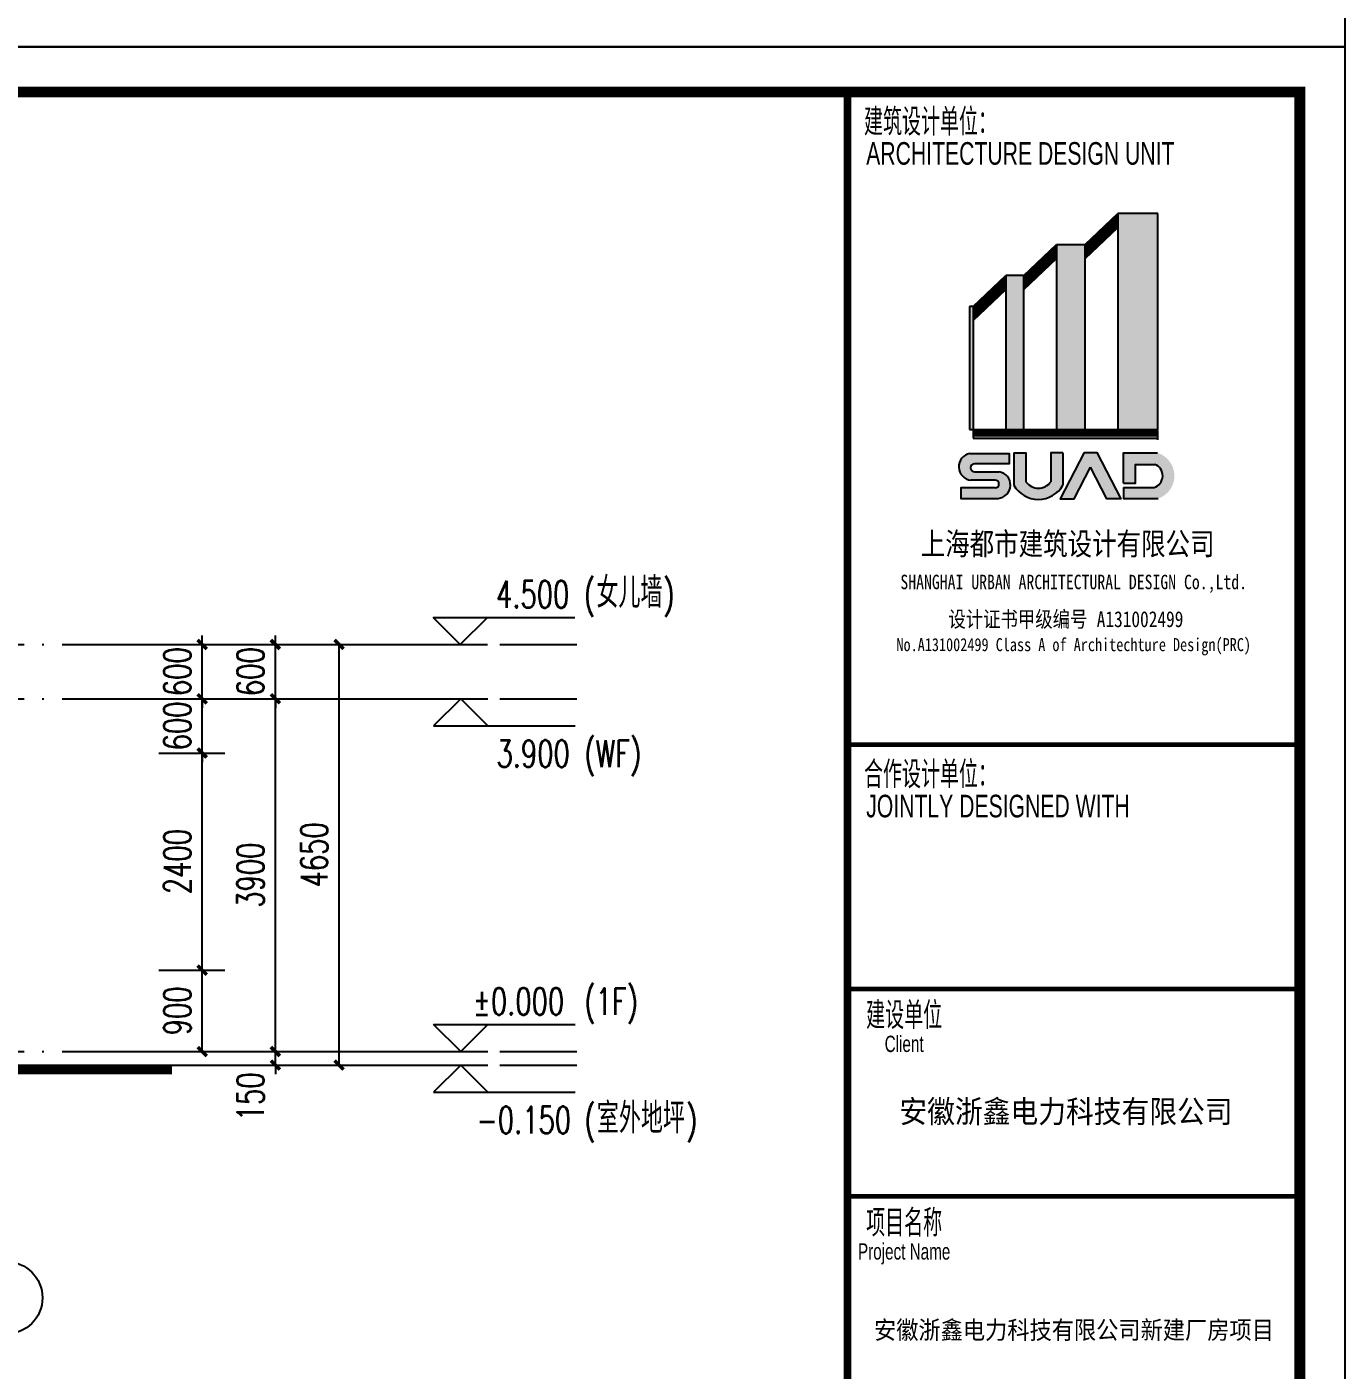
# Model space of a CAD drawing. Extents: x -356470 to -314470, y -791267 to -625262.
# Drawn here: x -329039 to -314470, y -704497 to -689647 of the extents above; entities that cross this region are included whole.
import ezdxf
from ezdxf.enums import TextEntityAlignment as Align

# ---------------------------------------------------------------- set-up
doc = ezdxf.new("R2010")
doc.units = 0
doc.header["$LTSCALE"] = 1000
doc.header["$MEASUREMENT"] = 0
doc.linetypes.add('DOTE', pattern=[2.4200000000000004, 2, -0.2, 0.02, -0.2])
for name, color, linetype in [('A-Wall(建筑墙)', 7, 'Continuous'), ('AXIS', 3, 'Continuous'), ('DIM_ELEV', 3, 'Continuous'), ('DOTE', 1, 'Continuous'), ('PUB_DIM', 3, 'Continuous'), ('PUB_TEXT', 7, 'Continuous'), ('TK', 151, 'Continuous')]:
    doc.layers.add(name, color=color, linetype=linetype)
doc.styles.add('_TCH_DIM', font='SIMPLEX', dxfattribs={"bigfont": 'GBCBIG'})
doc.styles.add('_TCH_DIM_T3', font='SIMPLEX', dxfattribs={"width": 0.7058823529411765, "bigfont": 'GBCBIG'})
doc.styles.add('T&D', font='haiwenrs.shx', dxfattribs={"width": 0.7, "bigfont": 'hztxt.shx'})
doc.styles.add('TITLE', font='simhei.ttf', dxfattribs={"width": 0.7})
doc.dimstyles.new('_TCH_ARCH&&100', dxfattribs={"dimtxt": 297.5, "dimasz": 100, "dimexe": 250, "dimexo": 300, "dimgap": 126.25, "dimtad": 1, "dimdec": 0, "dimzin": 0, "dimdsep": 46, "dimtxsty": '_TCH_DIM_T3', "dimblk": 'ARCHTICK', "dimcen": 0.09, "dimclrt": 7, "dimazin": 2, "dimtfac": 1, "dimtdec": 0, "dimtix": 1, "dimtmove": 2, "dimatfit": 3, "dimfxl": 0, "dimtolj": 1, "dimtzin": 0, "dimarcsym": 0})

# ---------------------------------------------------------------- blocks, each defined once
blk = doc.blocks.new('_ArchTick')
at = {"color": 0, "linetype": 'ByBlock', "const_width": 0.4}
blk.add_lwpolyline([(-0.5, -0.5), (0.5, 0.5)], dxfattribs=at)
blk = doc.blocks.new('*D83')
at = {"layer": 'Defpoints', "color": 0}
for p in [(-327676.7431682084, -696475.1127206164), (-326292.7431682084, -696475.1127206164), (-327676.7431682084, -697075.1127206164)]:
    blk.add_point(p, dxfattribs=at)
at = {"layer": 'PUB_DIM', "color": 0, "lineweight": -2}
for p, q in [((-326292.7431682084, -696475.1127206164), (-326292.7431682084, -696375.1127206164)), ((-327376.7431682084, -696475.1127206164), (-326042.7431682084, -696475.1127206164)), ((-326292.7431682084, -697075.1127206164), (-326292.7431682084, -696475.1127206164)), ((-327376.7431682084, -697075.1127206164), (-326042.7431682084, -697075.1127206164)), ((-326292.7431682084, -697075.1127206164), (-326292.7431682084, -697175.1127206164))]:
    blk.add_line(p, q, dxfattribs=at)
at = {"layer": 'PUB_DIM', "color": 0, "lineweight": -2, "xscale": 100, "yscale": 100, "zscale": 100}
for p, rotation in [((-326292.7431682084, -696475.1127206164), 270), ((-326292.7431682084, -697075.1127206164), 90)]:
    blk.add_blockref('_ArchTick', p, dxfattribs=dict(at, rotation=rotation))
at = {"layer": 'PUB_DIM', "color": 7, "insert": (-326567.7431682083, -696775.1127206165), "char_height": 297.5, "attachment_point": 5, "rotation": 90, "style": '_TCH_DIM_T3'}
blk.add_mtext('\\A1;600', dxfattribs=at)
blk = doc.blocks.new('*D84')
at = {"layer": 'Defpoints', "color": 0}
for p in [(-327676.7431682084, -697075.1127206164), (-326292.7431682084, -697075.1127206164), (-327676.7431682084, -700975.1127206164)]:
    blk.add_point(p, dxfattribs=at)
at = {"layer": 'PUB_DIM', "color": 0, "lineweight": -2}
for p, q in [((-327376.7431682084, -697075.1127206164), (-326042.7431682084, -697075.1127206164)), ((-326292.7431682084, -700975.1127206164), (-326292.7431682084, -697075.1127206164)), ((-327376.7431682084, -700975.1127206164), (-326042.7431682084, -700975.1127206164))]:
    blk.add_line(p, q, dxfattribs=at)
at = {"layer": 'PUB_DIM', "color": 0, "lineweight": -2, "xscale": 100, "yscale": 100, "zscale": 100}
for p, rotation in [((-326292.7431682084, -697075.1127206164), 90), ((-326292.7431682084, -700975.1127206164), 270)]:
    blk.add_blockref('_ArchTick', p, dxfattribs=dict(at, rotation=rotation))
at = {"layer": 'PUB_DIM', "color": 7, "insert": (-326567.7431682083, -699025.1127206165), "char_height": 297.5, "attachment_point": 5, "rotation": 90, "style": '_TCH_DIM_T3'}
blk.add_mtext('\\A1;3900', dxfattribs=at)
blk = doc.blocks.new('*D85')
at = {"layer": 'Defpoints', "color": 0}
for p in [(-327676.7431682084, -700975.1127206164), (-326292.7431682084, -700975.1127206164), (-327676.7431682084, -701125.1127206164)]:
    blk.add_point(p, dxfattribs=at)
at = {"layer": 'PUB_DIM', "color": 0, "lineweight": -2}
for p, q in [((-326292.7431682084, -700975.1127206164), (-326292.7431682084, -700875.1127206164)), ((-327376.7431682084, -700975.1127206164), (-326042.7431682084, -700975.1127206164)), ((-326292.7431682084, -701125.1127206164), (-326292.7431682084, -700975.1127206164)), ((-327376.7431682084, -701125.1127206164), (-326042.7431682084, -701125.1127206164)), ((-326292.7431682084, -701125.1127206164), (-326292.7431682084, -701225.1127206164))]:
    blk.add_line(p, q, dxfattribs=at)
at = {"layer": 'PUB_DIM', "color": 0, "lineweight": -2, "xscale": 100, "yscale": 100, "zscale": 100}
for p, rotation in [((-326292.7431682084, -700975.1127206164), 270), ((-326292.7431682084, -701125.1127206164), 90)]:
    blk.add_blockref('_ArchTick', p, dxfattribs=dict(at, rotation=rotation))
at = {"layer": 'PUB_DIM', "color": 7, "insert": (-326567.7431682084, -701475.1127206164), "char_height": 297.5, "attachment_point": 5, "rotation": 90, "style": '_TCH_DIM_T3'}
blk.add_mtext('\\A1;150', dxfattribs=at)
blk = doc.blocks.new('*D86')
at = {"layer": 'Defpoints', "color": 0}
for p in [(-327880.9579497721, -696475.1127206164), (-327101.7431682084, -696475.1127206164), (-327880.9579497721, -697075.1127206164)]:
    blk.add_point(p, dxfattribs=at)
at = {"layer": 'PUB_DIM', "color": 0, "lineweight": -2}
for p, q in [((-327101.7431682084, -696475.1127206164), (-327101.7431682084, -696375.1127206164)), ((-327580.9579497721, -696475.1127206164), (-326851.7431682084, -696475.1127206164)), ((-327101.7431682084, -697075.1127206164), (-327101.7431682084, -696475.1127206164)), ((-327580.9579497721, -697075.1127206164), (-326851.7431682084, -697075.1127206164)), ((-327101.7431682084, -697075.1127206164), (-327101.7431682084, -697175.1127206164))]:
    blk.add_line(p, q, dxfattribs=at)
at = {"layer": 'PUB_DIM', "color": 0, "lineweight": -2, "xscale": 100, "yscale": 100, "zscale": 100}
for p, rotation in [((-327101.7431682084, -696475.1127206164), 270), ((-327101.7431682084, -697075.1127206164), 90)]:
    blk.add_blockref('_ArchTick', p, dxfattribs=dict(at, rotation=rotation))
at = {"layer": 'PUB_DIM', "color": 7, "insert": (-327376.7431682083, -696775.1127206165), "char_height": 297.5, "attachment_point": 5, "rotation": 90, "style": '_TCH_DIM_T3'}
blk.add_mtext('\\A1;600', dxfattribs=at)
blk = doc.blocks.new('*D87')
at = {"layer": 'Defpoints', "color": 0}
for p in [(-327880.9579497721, -697075.1127206164), (-327101.7431682084, -697075.1127206164), (-327880.9579497721, -697675.1127206164)]:
    blk.add_point(p, dxfattribs=at)
at = {"layer": 'PUB_DIM', "color": 0, "lineweight": -2}
for p, q in [((-327101.7431682084, -697075.1127206164), (-327101.7431682084, -696975.1127206164)), ((-327580.9579497721, -697075.1127206164), (-326851.7431682084, -697075.1127206164)), ((-327101.7431682084, -697675.1127206164), (-327101.7431682084, -697075.1127206164)), ((-327580.9579497721, -697675.1127206164), (-326851.7431682084, -697675.1127206164)), ((-327101.7431682084, -697675.1127206164), (-327101.7431682084, -697775.1127206164))]:
    blk.add_line(p, q, dxfattribs=at)
at = {"layer": 'PUB_DIM', "color": 0, "lineweight": -2, "xscale": 100, "yscale": 100, "zscale": 100}
for p, rotation in [((-327101.7431682084, -697075.1127206164), 270), ((-327101.7431682084, -697675.1127206164), 90)]:
    blk.add_blockref('_ArchTick', p, dxfattribs=dict(at, rotation=rotation))
at = {"layer": 'PUB_DIM', "color": 7, "insert": (-327376.7431682083, -697375.1127206165), "char_height": 297.5, "attachment_point": 5, "rotation": 90, "style": '_TCH_DIM_T3'}
blk.add_mtext('\\A1;600', dxfattribs=at)
blk = doc.blocks.new('*D88')
at = {"layer": 'Defpoints', "color": 0}
for p in [(-327880.9579497721, -697675.1127206164), (-327101.7431682084, -697675.1127206164), (-327880.9579497721, -700075.1127206164)]:
    blk.add_point(p, dxfattribs=at)
at = {"layer": 'PUB_DIM', "color": 0, "lineweight": -2}
for p, q in [((-327580.9579497721, -697675.1127206164), (-326851.7431682084, -697675.1127206164)), ((-327101.7431682084, -700075.1127206164), (-327101.7431682084, -697675.1127206164)), ((-327580.9579497721, -700075.1127206164), (-326851.7431682084, -700075.1127206164))]:
    blk.add_line(p, q, dxfattribs=at)
at = {"layer": 'PUB_DIM', "color": 0, "lineweight": -2, "xscale": 100, "yscale": 100, "zscale": 100}
for p, rotation in [((-327101.7431682084, -697675.1127206164), 90), ((-327101.7431682084, -700075.1127206164), 270)]:
    blk.add_blockref('_ArchTick', p, dxfattribs=dict(at, rotation=rotation))
at = {"layer": 'PUB_DIM', "color": 7, "insert": (-327376.7431682083, -698875.1127206165), "char_height": 297.5, "attachment_point": 5, "rotation": 90, "style": '_TCH_DIM_T3'}
blk.add_mtext('\\A1;2400', dxfattribs=at)
blk = doc.blocks.new('*D89')
at = {"layer": 'Defpoints', "color": 0}
for p in [(-327880.9579497721, -700075.1127206164), (-327101.7431682084, -700075.1127206164), (-327880.9579497721, -700975.1127206164)]:
    blk.add_point(p, dxfattribs=at)
at = {"layer": 'PUB_DIM', "color": 0, "lineweight": -2}
for p, q in [((-327580.9579497721, -700075.1127206164), (-326851.7431682084, -700075.1127206164)), ((-327101.7431682084, -700975.1127206164), (-327101.7431682084, -700075.1127206164)), ((-327580.9579497721, -700975.1127206164), (-326851.7431682084, -700975.1127206164))]:
    blk.add_line(p, q, dxfattribs=at)
at = {"layer": 'PUB_DIM', "color": 0, "lineweight": -2, "xscale": 100, "yscale": 100, "zscale": 100}
for p, rotation in [((-327101.7431682084, -700075.1127206164), 90), ((-327101.7431682084, -700975.1127206164), 270)]:
    blk.add_blockref('_ArchTick', p, dxfattribs=dict(at, rotation=rotation))
at = {"layer": 'PUB_DIM', "color": 7, "insert": (-327376.7431682083, -700525.1127206165), "char_height": 297.5, "attachment_point": 5, "rotation": 90, "style": '_TCH_DIM_T3'}
blk.add_mtext('\\A1;900', dxfattribs=at)
blk = doc.blocks.new('*D90')
at = {"layer": 'Defpoints', "color": 0}
for p in [(-326752.4579486243, -696475.1127206164), (-325588.7431682084, -696475.1127206164), (-326752.4579486243, -701125.1127206163)]:
    blk.add_point(p, dxfattribs=at)
at = {"layer": 'PUB_DIM', "color": 0, "lineweight": -2}
for p, q in [((-326452.4579486243, -696475.1127206164), (-325338.7431682084, -696475.1127206164)), ((-325588.7431682084, -701125.1127206163), (-325588.7431682084, -696475.1127206164)), ((-326452.4579486243, -701125.1127206163), (-325338.7431682084, -701125.1127206163))]:
    blk.add_line(p, q, dxfattribs=at)
at = {"layer": 'PUB_DIM', "color": 0, "lineweight": -2, "xscale": 100, "yscale": 100, "zscale": 100}
for p, rotation in [((-325588.7431682084, -696475.1127206164), 90), ((-325588.7431682084, -701125.1127206163), 270)]:
    blk.add_blockref('_ArchTick', p, dxfattribs=dict(at, rotation=rotation))
at = {"layer": 'PUB_DIM', "color": 7, "insert": (-325863.7431682083, -698800.1127206164), "char_height": 297.5, "attachment_point": 5, "rotation": 90, "style": '_TCH_DIM_T3'}
blk.add_mtext('\\A1;4650', dxfattribs=at)

msp = doc.modelspace()

# ---------------------------------------------------------------- hatches: boundary and pattern name
at = {"layer": 'TK'}
h = msp.add_hatch(color=256, dxfattribs=at)
edge = h.paths.add_edge_path()
edge.add_arc((-316622.0436794162, -694610.4697061628), 265.6364462221225, 288.7014113641613, 432.3606518512354)
edge.add_line((-316541.5493473485, -694357.3227447644), (-316918.8122687757, -694357.3227447644))
edge.add_line((-316918.8122687712, -694357.3227447644), (-316918.8122687712, -694692.2705846652))
edge.add_line((-316918.8122687712, -694692.2705846652), (-316787.8620326839, -694692.2705846652))
edge.add_line((-316787.8620326892, -694692.2705846652), (-316787.8620326892, -694483.5123536217))
edge.add_line((-316787.8620326892, -694483.5123536289), (-316574.2860625107, -694483.5123536289))
edge.add_arc((-316622.2184411138, -694610.9518207237), 136.1555386111302, -72.16722840814617, 69.38777632338878, ccw=False)
edge.add_line((-316580.5221898779, -694740.5656831264), (-316917.2545027264, -694740.5656831264))
edge.add_line((-316917.2545027211, -694740.5656831264), (-316917.2545027211, -694862.081180191))
edge.add_line((-316917.2545027211, -694862.0811801925), (-316536.8709860299, -694862.0811801925))
edge = h.paths.add_edge_path()
edge.add_arc((-317859.8852374852, -694556.8800021037), 313.9203552268255, 210.1327751893104, 329.8672248106895)
edge.add_line((-317588.3866986409, -694714.4697632939), (-317588.3866986409, -694357.8011851741))
edge.add_line((-317588.3866986409, -694357.8011851683), (-317722.6296774864, -694357.8011851683))
edge.add_line((-317722.6296774894, -694357.8011851683), (-317722.6296774894, -694676.1268338554))
edge.add_arc((-317859.8852374852, -694578.0437054038), 168.6991073954392, 215.5496840947939, 324.450315905206, ccw=False)
edge.add_line((-317997.1407974809, -694676.1268338636), (-317997.1407974809, -694357.8011851765))
edge.add_line((-317997.1407974809, -694357.8011851683), (-318131.3837763265, -694357.8011851683))
edge.add_line((-318131.3837763295, -694357.8011851683), (-318131.3837763295, -694714.469763288))
edge = h.paths.add_edge_path()
edge.add_arc((-318591.4673173949, -694509.4167152643), 149.1034980064137, 99.47712958250217, 264.9305597506597)
edge.add_line((-318604.6425538957, -694657.9369706511), (-318338.4333312058, -694657.9369706511))
edge.add_arc((-318338.4409959018, -694701.1384662539), 43.20149627641252, -89.98983473076453, 89.98983473076453, ccw=False)
edge.add_line((-318338.4333312064, -694744.3399618417), (-318716.1316845309, -694744.3399618417))
edge.add_line((-318716.1316845343, -694744.3399618417), (-318716.1316845343, -694860.3012905888))
edge.add_line((-318716.1316845343, -694860.3012905866), (-318304.3042466093, -694860.3012905866))
edge.add_arc((-318317.4794831052, -694711.7810352072), 149.1034980064137, 275.0694402493403, 440.5228704174978)
edge.add_line((-318292.9290102199, -694564.712590605), (-318567.080645737, -694564.712590605))
edge.add_arc((-318567.0729810372, -694521.5110950023), 43.20149627641252, 90.01016526923547, 269.9898347307645, ccw=False)
edge.add_line((-318567.0806457326, -694478.3095994145), (-318183.7149268612, -694478.3095994145))
edge.add_line((-318183.7149268687, -694478.3095994145), (-318183.7149268687, -694362.3482706675))
edge.add_line((-318183.7149268687, -694362.3482706547), (-318616.0177902892, -694362.3482706547))
h.paths.add_polyline_path([(-317352.1210136265, -694352.2858093232), (-317215.5675453767, -694352.2858093232), (-316947.339808926, -694866.0440967828), (-317104.2184955478, -694866.0440967828), (-317283.8442795053, -694514.9707613587), (-317463.4700634554, -694866.0440967828), (-317620.3487500846, -694866.0440967828)])

# ---------------------------------------------------------------- linework, layer by layer
at = {"layer": 'A-Wall(建筑墙)'}
msp.add_line((-347518.7431682084, -701125.1127206164), (-327435.2431682084, -701125.1127206164), dxfattribs=at)
at = {"layer": 'A-Wall(建筑墙)', "const_width": 100}
msp.add_lwpolyline([(-347518.7431682084, -701175.1127206164), (-327435.2431682084, -701175.1127206164)], dxfattribs=at)
at = {"layer": 'AXIS'}
msp.add_circle((-329267.528388086, -703697.0775369962), 400, dxfattribs=at)
at = {"layer": 'DIM_ELEV'}
for p, q in [((-324249.1586101573, -696475.1127206164), (-324549.1586101573, -696175.1127206164)), ((-324549.1586101573, -696175.1127206164), (-322984.1586101573, -696175.1127206164)), ((-324249.1586101573, -696475.1127206164), (-323949.1586101573, -696175.1127206164)), ((-324949.1586101573, -696475.1127206164), (-323949.1586101573, -696475.1127206164)), ((-324943.6806288232, -697075.1127206164), (-323943.6806288232, -697075.1127206164)), ((-324243.6806288232, -697075.1127206164), (-324543.6806288232, -697375.1127206164)), ((-324243.6806288232, -697075.1127206164), (-323943.6806288232, -697375.1127206164)), ((-324543.6806288232, -697375.1127206164), (-322978.6806288232, -697375.1127206164)), ((-324243.6806288232, -700975.1127206164), (-324543.6806288232, -700675.1127206164)), ((-324543.6806288232, -700675.1127206164), (-322978.6806288232, -700675.1127206164)), ((-324243.6806288232, -700975.1127206164), (-323943.6806288232, -700675.1127206164)), ((-324943.6806288232, -700975.1127206164), (-323943.6806288232, -700975.1127206164)), ((-324943.6806288232, -701125.112982166), (-323943.6806288232, -701125.112982166)), ((-324243.6806288232, -701125.112982166), (-324543.6806288232, -701425.112982166)), ((-324243.6806288232, -701125.112982166), (-323943.6806288232, -701425.112982166)), ((-324543.6806288232, -701425.112982166), (-322978.6806288232, -701425.112982166))]:
    msp.add_line(p, q, dxfattribs=at)
at = {"layer": 'DOTE', "color": 252, "linetype": 'DOTE'}
for p, q in [((-355270.7431682084, -696475.1127206164), (-322961.2431682084, -696475.1127206164)), ((-355270.7431682084, -697075.1127206164), (-322961.2431682084, -697075.1127206164)), ((-355270.7431682084, -700975.1127206164), (-322961.2431682084, -700975.1127206164)), ((-355270.7431682084, -701125.1127206164), (-322961.2431682084, -701125.1127206164))]:
    msp.add_line(p, q, dxfattribs=at)
at = {"layer": 'TK', "color": 7}
for p, q in [((-317341.191450797, -692053.7514047101), (-316981.4230380058, -691710.8723937869)), ((-316541.1084628627, -691710.8723937869), (-316981.4230380058, -691710.8723937869)), ((-316981.4230380058, -691710.8723937869), (-316981.4230380058, -694099.7483827844)), ((-316541.1084628627, -694102.0680190176), (-316541.1084628627, -691710.7713721097)), ((-317341.191450797, -692075.8540796861), (-316981.4230380058, -691732.9750687629)), ((-317341.191450797, -692097.9567546621), (-316981.4230380058, -691755.0777437463)), ((-317341.191450797, -692120.0594296381), (-316980.8638850376, -691776.6475153118)), ((-317341.191450797, -692142.1621046215), (-316981.4230380058, -691799.2830936983)), ((-317341.191450797, -692164.264779605), (-316981.4230380058, -691821.3857686818)), ((-317341.191450797, -692186.3674545884), (-316980.8638850376, -691842.9555402473)), ((-317341.191450797, -692208.470129557), (-316980.8638850376, -691865.0582152233)), ((-318020.7322392985, -692396.5365193412), (-317661.0623478889, -692053.7514047101)), ((-318020.7322392985, -692418.6391943246), (-317661.0623478889, -692075.8540796861)), ((-318020.7322392985, -692440.7418693006), (-317661.0623478889, -692097.9567546621)), ((-318020.7322392985, -692462.844544284), (-317661.0623478889, -692120.0594296381)), ((-318020.7322392985, -692484.9472192675), (-317661.0623478889, -692142.1621046215)), ((-317661.0623478889, -692053.7514047101), (-317661.0623478889, -694099.7483827844)), ((-317661.0623478889, -692053.7514047101), (-317341.191450797, -692053.7514047101)), ((-317341.191450797, -694102.0680190176), (-317341.191450797, -692053.7514047101)), ((-318020.7322392985, -692507.0498942435), (-317661.0623478889, -692164.264779605)), ((-318020.7322392985, -692529.1525692195), (-317660.4046735391, -692185.7406548858)), ((-318020.7322392985, -692551.2552441955), (-317660.4046735391, -692207.8433298692)), ((-318581.2479593903, -692739.9484336823), (-318220.9203936234, -692396.5365193412)), ((-318581.2479593903, -692762.0511086583), (-318220.9203936234, -692418.6391943246)), ((-318581.2479593903, -692784.1537836418), (-318220.9203936234, -692440.7418693006)), ((-318020.7322392985, -692396.5365193412), (-318220.9203936234, -692396.5365193412)), ((-318220.9203936234, -692396.5365193412), (-318220.9203936234, -694099.7483827844)), ((-318020.7322392985, -694099.7483827844), (-318020.7322392985, -692396.5365193412)), ((-318581.2479593903, -692806.2564586103), (-318220.9203936234, -692462.844544284)), ((-318581.2479593903, -692828.3591335937), (-318220.9203936234, -692484.9472192675)), ((-318581.2479593903, -692850.4618085772), (-318220.9203936234, -692507.0498942435)), ((-318580.6283089593, -692871.973922737), (-318220.3007431999, -692528.5620084107)), ((-318580.6283089593, -692894.0765977204), (-318220.3007431999, -692550.6646833941)), ((-318581.2479593903, -692739.9484336823), (-318621.2479593903, -692739.9484336823)), ((-318621.2479593903, -692739.9484336823), (-318621.2479593903, -694099.7483827844)), ((-318581.2479593903, -692739.9484336823), (-318581.2479593903, -694099.7483827844)), ((-318621.2479593903, -694099.7483827844), (-318573.5825749934, -694099.7483827844)), ((-318581.2479593903, -694099.7483827844), (-318581.2479593903, -694195.7483827919)), ((-318581.2479593903, -694115.7483827844), (-316541.1084628627, -694115.7483827844)), ((-318581.2479593903, -694115.7483827844), (-316541.1084628627, -694115.7483827844)), ((-318581.2479593903, -694131.7483827919), (-316541.1084628627, -694131.7483827919)), ((-318581.2479593903, -694147.7483827919), (-316541.1084628627, -694147.7483827919)), ((-318581.2479593903, -694163.7483827844), (-316541.1084628627, -694163.7483827844)), ((-318581.2479593903, -694195.7483827919), (-316541.1084628627, -694195.7483827919)), ((-318573.5825749934, -694099.7483827844), (-316541.1084628627, -694099.7483827844)), ((-318227.3203936294, -694099.7483827844), (-318018.3322392926, -694099.7483827844)), ((-317659.4623478875, -694099.7483827844), (-317339.5914507955, -694099.7483827844)), ((-316983.8230380043, -694099.7483827844), (-316541.1084628627, -694099.7483827844)), ((-316541.1084628627, -694211.7483827844), (-316541.1084628627, -694107.7483827919))]:
    msp.add_line(p, q, dxfattribs=at)
at = {"layer": 'TK'}
msp.add_line((-319969.5000002235, -700281.9998109788), (-314969.5, -700281.9998109788), dxfattribs=at)
for points in [[(-356469.5, -660167), (-356469.5, -689867), (-314469.5, -689867), (-314469.5, -660167)], [(-356469.5, -689867), (-356469.5, -719567), (-314469.5, -719567), (-314469.5, -689867)]]:
    msp.add_lwpolyline(points, close=True, dxfattribs=at)
at = {"layer": 'TK', "const_width": 120}
msp.add_lwpolyline([(-314969.5, -690367), (-355469.5, -690367), (-355469.5, -719067), (-314969.5, -719067)], close=True, dxfattribs=at)
at = {"layer": 'TK'}
for points, const_width in [([(-319969.5000002235, -690367), (-319969.5000002235, -719066.9998109788)], 85), ([(-319969.5000002235, -697581.9998109788), (-314969.5, -697581.9998109788)], 51), ([(-319969.5000002235, -700281.9998109788), (-314969.5, -700281.9998109788)], 51), ([(-319969.5000002235, -702577), (-314969.5, -702577)], 51)]:
    msp.add_lwpolyline(points, dxfattribs=dict(at, const_width=const_width))
at = {"layer": 'TK', "color": 7}
for points in [[(-318616.0177902803, -694362.3482706547), (-318183.7149268687, -694362.3482706547), (-318183.7149268687, -694478.3095994145), (-318567.0806457326, -694478.3095994145)], [(-318131.3837763295, -694357.8011851683), (-317997.1407974809, -694357.8011851683), (-317997.1407974809, -694676.1268338636)], [(-318131.3837763295, -694357.8011851683), (-318131.3837763295, -694714.4697632939)], [(-317588.3866986409, -694357.8011851683), (-317722.6296774894, -694357.8011851683), (-317722.6296774894, -694676.1268338636)], [(-317352.1210136265, -694352.2858093232), (-317620.3487500846, -694866.0440967828), (-317463.4700634554, -694866.0440967828), (-317283.8442795053, -694514.9707613587)], [(-317588.3866986409, -694357.8011851683), (-317588.3866986409, -694714.4697632939)], [(-317352.1210136265, -694352.2858093232), (-317215.5675453767, -694352.2858093232), (-316947.339808926, -694866.0440967828), (-317104.2184955478, -694866.0440967828), (-317283.8442795053, -694514.9707613587)], [(-316918.8122687712, -694692.2705846652), (-316918.8122687712, -694357.3227447644), (-316541.5493473485, -694357.3227447644)], [(-316918.8122687712, -694692.2705846652), (-316787.8620326892, -694692.2705846652), (-316787.8620326892, -694483.5123536289), (-316574.2860625088, -694483.5123536289)], [(-318338.4333312064, -694657.9369706511), (-318604.6425538957, -694657.9369706511)], [(-318567.0806457326, -694564.712590605), (-318292.9290102199, -694564.712590605)], [(-318338.4333312064, -694744.3399618417), (-318716.1316845343, -694744.3399618417), (-318716.1316845343, -694860.3012905866), (-318304.3042466044, -694860.3012905866)], [(-316917.2545027211, -694740.5656831264), (-316580.5221898779, -694740.5656831264)], [(-316917.2545027211, -694740.5656831264), (-316917.2545027211, -694862.0811801925), (-316536.8709860295, -694862.0811801925)]]:
    msp.add_lwpolyline(points, dxfattribs=at)
for centre, radius, start, end in [((-318591.4673173949, -694509.4167152643), 149.1034980064137, 99.47712958337196, 264.9305597498434), ((-318567.0729810372, -694521.5110950023), 43.20149627641252, 90.01016526837567, 269.9898347316243), ((-316622.2184411138, -694610.9518207237), 136.1555386111302, 287.8327715901829, 69.38777632128283), ((-318338.4409959018, -694701.1384662539), 43.20149627641252, 270.0101652683757, 89.98983473162433), ((-318317.4794831052, -694711.7810352072), 149.1034980064137, 275.0694402501566, 80.52287041662804), ((-317859.8852374852, -694578.0437054038), 168.6991073954392, 215.5496840977772, 324.4503159022228), ((-317859.8852374852, -694556.8800021037), 313.9203552268255, 210.1327751874319, 329.8672248125681)]:
    msp.add_arc(centre, radius, start, end, dxfattribs=at)
for points in [[(-317341.191450797, -692053.7514047101), (-317341.0675207078, -692075.7359675169), (-316980.8638850376, -691710.339490369), (-316980.8638850376, -691732.442165345)], [(-316981.4230380058, -694099.7483827844), (-316541.1084628627, -694099.7483827844), (-316981.4230380058, -691710.8723937869), (-316541.1084628627, -691710.8723937869)], [(-317341.191450797, -692097.9567546621), (-317341.0675207078, -692119.9413174838), (-316980.8638850376, -691754.5448403284), (-316980.8638850376, -691776.6475153118)], [(-317341.191450797, -692142.1621046215), (-317341.0675207078, -692164.1466674358), (-316980.8638850376, -691798.7501902804), (-316980.8638850376, -691820.8528652638)], [(-317340.6957304478, -692185.8950059265), (-317340.571800366, -692207.8795687482), (-316980.3681646958, -691842.4830915928), (-316980.3681646958, -691864.5857665762)], [(-318020.7322392985, -692396.5365193412), (-318020.6083092093, -692418.5210821629), (-317660.4046735391, -692053.1246050075), (-317660.4046735391, -692075.2272799909)], [(-318020.7322392985, -692440.7418693006), (-318020.6083092093, -692462.7264321148), (-317660.4046735391, -692097.3299549744), (-317660.4046735391, -692119.4326299429)], [(-318020.7322392985, -692484.9472192675), (-318020.6083092093, -692506.9317820817), (-317660.4046735391, -692141.5353049263), (-317660.4046735391, -692163.6379799098)], [(-317661.0623478889, -694099.7483827844), (-317341.191450797, -694099.7483827844), (-317661.0623478889, -692053.7514047101), (-317341.191450797, -692053.7514047101)], [(-318020.2365189493, -692528.680120565), (-318020.1125888675, -692550.6646833941), (-317659.9089531898, -692185.2682062387), (-317659.9089531898, -692207.3708812222)], [(-318581.2479593903, -692739.9484336823), (-318581.1240293011, -692761.9329964966), (-318220.9203936234, -692396.5365193412), (-318220.9203936234, -692418.6391943246)], [(-318581.0000992119, -692783.9175593182), (-318580.8761691302, -692805.9021221325), (-318220.67253346, -692440.5056449771), (-318220.67253346, -692462.6083199605)], [(-318220.9203936234, -694099.7483827844), (-318020.7322392985, -694099.7483827844), (-318220.9203936234, -692396.5365193412), (-318020.7322392985, -692396.5365193412)], [(-318580.752239041, -692827.8866849467), (-318580.6283089593, -692849.871247761), (-318220.4246732891, -692484.474770613), (-318220.4246732891, -692506.577445589)], [(-318580.1325886101, -692871.5014740899), (-318580.0086585283, -692893.4860369042), (-318219.8050228581, -692528.0895597637), (-318219.8050228506, -692550.1922347322)], [(-318621.2479593903, -694099.7483827844), (-318573.5825749934, -694099.7483827844), (-318621.2479593903, -692739.9484336823), (-318581.2479593903, -692739.9484336823)], [(-318581.2479593903, -694115.7483827844), (-318581.2479593903, -694099.7483827844), (-316541.1084628627, -694115.7483827844), (-316541.1084628627, -694099.7483827844)], [(-318581.2479593903, -694147.7483827919), (-318581.2479593903, -694131.7483827919), (-316541.1084628627, -694147.7483827919), (-316541.1084628627, -694131.7483827919)], [(-318581.2479593903, -694179.7483827844), (-318581.2479593903, -694163.7483827844), (-316541.1084628627, -694179.7483827844), (-316541.1084628627, -694163.7483827844)], [(-318581.2479593903, -694211.7483827844), (-318581.2479593903, -694195.7483827919), (-316541.1084628627, -694211.7483827844), (-316541.1084628627, -694195.7483827919)]]:
    msp.add_solid(points, dxfattribs=at)

# ---------------------------------------------------------------- texts
at = {"layer": 'PUB_TEXT', "style": '_TCH_DIM', "width": 0.7058823529411765}
for s, p in [('(', (-322884.1586101573, -696070.1127206164)), (')', (-322006.9245676041, -696070.1127206164)), ('4.500', (-323854.1586101573, -696070.1127206164)), ('(WF)', (-322878.6806288232, -697830.1127206164)), ('3.900', (-323848.6806288232, -697830.1127206164)), ('%%P0.000', (-324108.6806288232, -700570.1127206164)), ('(1F)', (-322878.6806288232, -700570.1127206164)), ('-0.150', (-324068.6806288232, -701880.112982166)), ('(', (-322878.6806288232, -701880.112982166)), (')', (-321755.701905419, -701880.112982166))]:
    msp.add_text(s, height=297.5, dxfattribs=at).set_placement(p)
at = {"layer": 'PUB_TEXT', "style": '_TCH_DIM'}
for s, p in [('女儿墙', (-322744.1586101573, -696070.1127206164)), ('室外地坪', (-322738.6806288232, -701880.112982166))]:
    msp.add_text(s, height=337.5886524822695, dxfattribs=at).set_placement(p)
at = {"layer": 'TK', "style": 'T&D', "width": 0.7}
for s, height, p in [('建筑设计单位：', 300, (-319787.4135407284, -690848.5870787129)), ('ARCHITECTURE DESIGN UNIT', 250, (-319762.6424845159, -691171.0889578387)), ('合作设计单位：', 300, (-319787.4135407284, -698063.5868896917)), ('JOINTLY DESIGNED WITH', 250, (-319762.6424845159, -698386.0887688175))]:
    msp.add_text(s, height=height, dxfattribs=at).set_placement(p)
at = {"layer": 'TK', "color": 7, "style": 'TITLE', "width": 0.8}
for s, height, p in [('上海都市建筑设计有限公司 ', 248.0000000000001, (-317469.5000001192, -695485.974905707)), ('SHANGHAI URBAN ARCHITECTURAL DESIGN Co.,Ltd.', 160, (-317469.5000001192, -695863.6843494177)), ('设计证书甲级编号', 176, (-318086.0437226966, -696282.6780870184)), ('A131002499', 176, (-316736.0826611668, -696282.9456147924)), ('No.A131002499 Class A of Architechture Design(PRC)', 144, (-317469.5000001192, -696548.5507801846))]:
    msp.add_text(s, height=height, dxfattribs=at).set_placement(p, align=Align.CENTER)
at = {"layer": 'TK', "style": 'T&D', "width": 0.7}
for s, height, p in [('建设单位', 300, (-319343.3971756399, -700575.4604265839)), ('Client', 180, (-319343.3971756399, -700889.938635759)), ('项目名称', 300, (-319343.3971756399, -702870.4604265839)), ('Project Name', 180, (-319343.3971756399, -703184.9386357516))]:
    msp.add_text(s, height=height, dxfattribs=at).set_placement(p, align=Align.MIDDLE_CENTER)
at = {"layer": 'TK', "color": 2, "style": 'TITLE', "width": 0.9}
for s, height, p in [('安徽浙鑫电力科技有限公司', 250, (-317554.6966292135, -701762.5)), ('安徽浙鑫电力科技有限公司新建厂房项目', 200, (-317466.6123597741, -704152.9999054894))]:
    msp.add_text(s, height=height, dxfattribs=at).set_placement(p, align=Align.CENTER)

# ---------------------------------------------------------------- dimensions: what is measured, and where the dimension line sits
at = {"layer": 'PUB_DIM'}
for p1, p2, distance, picture, middle in [((-327880.9579497721, -697075.1127206164), (-327880.9579497721, -696475.1127206164), -779.214781563729, '*D86', (-327376.7431682083, -696775.1127206165)), ((-327676.7431682084, -697075.1127206164), (-327676.7431682084, -696475.1127206164), -1384, '*D83', (-326567.7431682083, -696775.1127206165)), ((-326752.4579486243, -701125.1127206163), (-326752.4579486243, -696475.1127206164), -1163.714780415874, '*D90', (-325863.7431682083, -698800.1127206164)), ((-327880.9579497721, -697675.1127206164), (-327880.9579497721, -697075.1127206164), -779.214781563729, '*D87', (-327376.7431682083, -697375.1127206165)), ((-327676.7431682084, -700975.1127206164), (-327676.7431682084, -697075.1127206164), -1384, '*D84', (-326567.7431682083, -699025.1127206165)), ((-327880.9579497721, -700075.1127206164), (-327880.9579497721, -697675.1127206164), -779.214781563729, '*D88', (-327376.7431682083, -698875.1127206165)), ((-327880.9579497721, -700975.1127206164), (-327880.9579497721, -700075.1127206164), -779.214781563729, '*D89', (-327376.7431682083, -700525.1127206165))]:
    dim = msp.add_aligned_dim(p1=p1, p2=p2, distance=distance, dimstyle='_TCH_ARCH&&100', dxfattribs=at)
    dim.commit()
    dim.dimension.update_dxf_attribs({"geometry": picture, "text_midpoint": middle})
dim = msp.add_linear_dim(base=(-326292.7431682084, -700975.1127206164), p1=(-327676.7431682084, -701125.1127206164), p2=(-327676.7431682084, -700975.1127206164), angle=90, dimstyle='_TCH_ARCH&&100', dxfattribs=at)
dim.commit()
dim.dimension.update_dxf_attribs({"geometry": '*D85', "text_midpoint": (-326567.7431682084, -701475.1127206164), "dimtype": 129})

doc.saveas('drawing.dxf')
